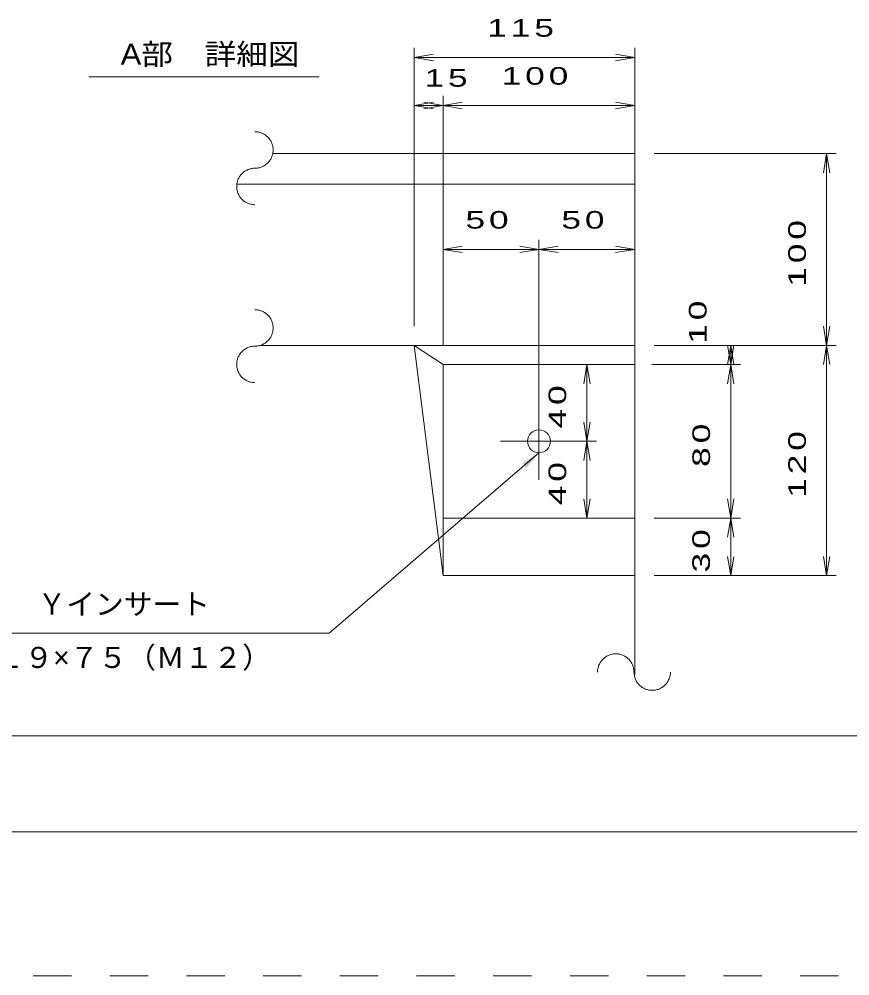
# Model space of a CAD drawing. Units: millimetres at full size, sheet at 1:10, with parts at other scales. Extents: x -200 to 4400, y -150 to 3120.
# Drawn here: x 1785 to 2652, y -150 to 847 of the extents above; entities that cross this region are included whole.
import ezdxf
from ezdxf.enums import TextEntityAlignment as Align

# ---------------------------------------------------------------- set-up
doc = ezdxf.new("R2010")
doc.units = ezdxf.units.MM
doc.header["$LTSCALE"] = 10
doc.linetypes.add('USER1', pattern=[8, 4, -4])
for name, color, linetype, lineweight in [('0_3', 7, 'Continuous', 13), ('V-nasSTD', 5, 'USER1', 13), ('実線', 2, 'Continuous', 13), ('寸法線', 2, 'Continuous', 13)]:
    doc.layers.add(name, color=color, linetype=linetype, lineweight=lineweight)
doc.styles.add('標準ベクトル', font='')
doc.styles.get('標準ベクトル').set_extended_font_data('標準ベクトル')

# ---------------------------------------------------------------- blocks, each defined once
blk = doc.blocks.new('open_arrow')
at = {"color": 0, "linetype": 'Continuous', "lineweight": -2}
blk.add_lwpolyline([(7.5, 1.25), (0, 0), (7.5, -1.25)], dxfattribs=at)
blk = doc.blocks.new('filled_arrow')
at = {"color": 0, "linetype": 'Continuous', "lineweight": -2}
blk.add_solid([(7.5, 1.25), (0, 0), (7.5, -1.25)], dxfattribs=at)

msp = doc.modelspace()

# ---------------------------------------------------------------- linework, layer by layer
at = {"layer": '0_3', "color": 6}
msp.add_line((4100, 100), (250, 100), dxfattribs=at)
at = {"layer": '0_3'}
msp.add_line((4200, 0), (0, 0), dxfattribs=at)
at = {"layer": 'V-nasSTD'}
msp.add_line((-200, -150), (4400, -150), dxfattribs=at)
at = {"layer": '実線', "color": 6}
for p, q in [((2050.04, 707.15), (2427.64, 707.15)), ((2427.64, 707.15), (2427.64, 507.15)), ((2427.64, 507.15), (2427.64, 163.82))]:
    msp.add_line(p, q, dxfattribs=at)
at = {"layer": '実線'}
for p, q in [((2012.53, 675.15), (2427.64, 675.15)), ((2037.06, 507.15), (2427.64, 507.15)), ((2227.64, 487.15), (2197.64, 507.15)), ((2427.64, 487.15), (2227.64, 487.15)), ((2227.64, 327.15), (2227.64, 487.15)), ((2327.64, 447.15), (2327.64, 367.15)), ((2287.64, 407.15), (2367.64, 407.15)), ((2227.64, 327.15), (2227.64, 267.15)), ((2427.64, 327.15), (2227.64, 327.15))]:
    msp.add_line(p, q, dxfattribs=at)
at = {"layer": '実線', "color": 7}
for p, q in [((2427.64, 507.15), (2197.64, 507.15)), ((2227.64, 267.15), (2197.64, 507.15)), ((2427.64, 267.15), (2227.64, 267.15))]:
    msp.add_line(p, q, dxfattribs=at)
at = {"layer": '実線'}
msp.add_circle((2327.64, 407.15), 12, dxfattribs=at)
at = {"layer": '寸法線'}
for p, q in [((2197.64, 527.15), (2197.64, 817.15)), ((2427.64, 527.15), (2427.64, 817.15)), ((2197.64, 807.15), (2427.64, 807.15)), ((1858.34, 787.01), (2098.34, 787.01)), ((2197.64, 527.15), (2197.64, 767.15)), ((2227.64, 507.15), (2227.64, 767.15)), ((2227.64, 507.15), (2227.64, 767.15)), ((2427.64, 653.82), (2427.64, 767.15)), ((2197.64, 757.15), (2227.64, 757.15)), ((2427.64, 757.15), (2227.64, 757.15)), ((2447.64, 707.15), (2637.64, 707.15)), ((2627.64, 707.15), (2627.64, 507.15)), ((2227.64, 507.15), (2227.64, 617.15)), ((2327.64, 427.15), (2327.64, 617.15)), ((2327.64, 427.15), (2327.64, 617.15)), ((2427.64, 527.15), (2427.64, 617.15)), ((2227.64, 607.15), (2327.64, 607.15)), ((2327.64, 607.15), (2427.64, 607.15)), ((2447.64, 507.15), (2537.64, 507.15)), ((2447.64, 507.15), (2637.64, 507.15)), ((2447.64, 507.15), (2637.64, 507.15)), ((2527.64, 507.15), (2527.64, 487.15)), ((2627.64, 507.15), (2627.64, 267.15)), ((2347.64, 487.15), (2387.64, 487.15)), ((2377.64, 487.15), (2377.64, 407.15)), ((2445.28, 487.15), (2537.64, 487.15)), ((2445.28, 487.15), (2537.64, 487.15)), ((2527.64, 487.15), (2527.64, 327.15)), ((2347.64, 407.15), (2387.64, 407.15)), ((2347.64, 407.15), (2387.64, 407.15)), ((2377.64, 327.15), (2377.64, 407.15)), ((2347.64, 327.15), (2387.64, 327.15)), ((2447.64, 327.15), (2537.64, 327.15)), ((2447.64, 327.15), (2537.64, 327.15)), ((2527.64, 327.15), (2527.64, 267.15)), ((2447.64, 267.15), (2637.64, 267.15)), ((2447.64, 267.15), (2537.64, 267.15))]:
    msp.add_line(p, q, dxfattribs=at)
for points in [[(2031.38, 729.76), (2032.33, 729.74), (2033.27, 729.67), (2034.21, 729.55), (2035.15, 729.39), (2036.07, 729.17), (2036.98, 728.92), (2037.88, 728.62), (2038.76, 728.27), (2039.63, 727.88), (2040.47, 727.45), (2041.29, 726.97), (2042.09, 726.46), (2042.86, 725.91), (2043.6, 725.32), (2044.31, 724.69), (2044.99, 724.03), (2045.63, 723.33), (2046.24, 722.61), (2046.81, 721.85), (2047.35, 721.07), (2047.84, 720.26), (2048.29, 719.43), (2048.7, 718.57), (2049.07, 717.7), (2049.4, 716.81), (2049.68, 715.91), (2049.91, 714.99), (2050.1, 714.06), (2050.24, 713.12), (2050.33, 712.18), (2050.38, 711.23), (2050.38, 710.29), (2050.33, 709.34), (2050.24, 708.4), (2050.1, 707.46), (2049.91, 706.53), (2049.68, 705.61), (2049.4, 704.71), (2049.07, 703.82), (2048.7, 702.94), (2048.29, 702.09), (2047.84, 701.26), (2047.35, 700.45), (2046.81, 699.67), (2046.24, 698.91), (2045.63, 698.18), (2044.99, 697.49), (2044.31, 696.83), (2043.6, 696.2), (2042.86, 695.61), (2042.09, 695.06), (2041.29, 694.54), (2040.47, 694.07), (2039.63, 693.64), (2038.76, 693.25), (2037.88, 692.9), (2036.98, 692.6), (2036.07, 692.34), (2035.15, 692.13), (2034.21, 691.97), (2033.27, 691.85), (2032.33, 691.78), (2031.38, 691.76), (2030.43, 691.73), (2029.49, 691.66), (2028.55, 691.54), (2027.62, 691.38), (2026.69, 691.17), (2025.78, 690.91), (2024.88, 690.61), (2024, 690.26), (2023.14, 689.87), (2022.29, 689.44), (2021.47, 688.97), (2020.68, 688.45), (2019.91, 687.9), (2019.17, 687.31), (2018.46, 686.68), (2017.78, 686.02), (2017.13, 685.33), (2016.52, 684.6), (2015.95, 683.85), (2015.42, 683.06), (2014.92, 682.25), (2014.47, 681.42), (2014.06, 680.57), (2013.69, 679.7), (2013.37, 678.8), (2013.09, 677.9), (2012.86, 676.98), (2012.67, 676.05), (2012.53, 675.12), (2012.43, 674.17), (2012.38, 673.23), (2012.38, 672.75), (2012.43, 671.33), (2012.53, 670.39), (2012.67, 669.45), (2012.86, 668.52), (2013.09, 667.61), (2013.37, 666.7), (2013.69, 665.81), (2014.06, 664.94), (2014.47, 664.08), (2014.92, 663.25), (2015.42, 662.44), (2015.95, 661.66), (2016.52, 660.9), (2017.13, 660.18), (2017.78, 659.48), (2018.46, 658.82), (2019.17, 658.2), (2019.91, 657.6), (2020.68, 657.05), (2021.47, 656.54), (2022.29, 656.06), (2023.14, 655.63), (2024, 655.24), (2024.88, 654.9), (2025.78, 654.59), (2026.69, 654.34), (2027.62, 654.13), (2028.55, 653.96), (2029.49, 653.84), (2030.43, 653.77), (2031.38, 653.75)], [(2031.38, 544.29), (2032.33, 544.27), (2033.27, 544.2), (2034.21, 544.08), (2035.15, 543.91), (2036.07, 543.7), (2036.98, 543.45), (2037.88, 543.14), (2038.76, 542.8), (2039.63, 542.41), (2040.47, 541.98), (2041.29, 541.5), (2042.09, 540.99), (2042.86, 540.44), (2043.6, 539.84), (2044.31, 539.22), (2044.99, 538.56), (2045.63, 537.86), (2046.24, 537.14), (2046.81, 536.38), (2047.35, 535.6), (2047.84, 534.79), (2048.29, 533.96), (2048.7, 533.1), (2049.07, 532.23), (2049.4, 531.34), (2049.68, 530.43), (2049.91, 529.52), (2050.1, 528.59), (2050.24, 527.65), (2050.33, 526.71), (2050.38, 525.76), (2050.38, 524.81), (2050.33, 523.87), (2050.24, 522.92), (2050.1, 521.99), (2049.91, 521.06), (2049.68, 520.14), (2049.4, 519.23), (2049.07, 518.34), (2048.7, 517.47), (2048.29, 516.62), (2047.84, 515.79), (2047.35, 514.98), (2046.81, 514.19), (2046.24, 513.44), (2045.63, 512.71), (2044.99, 512.02), (2044.31, 511.36), (2043.6, 510.73), (2042.86, 510.14), (2042.09, 509.59), (2041.29, 509.07), (2040.47, 508.6), (2039.63, 508.17), (2038.76, 507.78), (2037.88, 507.43), (2036.98, 507.13), (2036.07, 506.87), (2035.15, 506.66), (2034.21, 506.5), (2033.27, 506.38), (2032.33, 506.31), (2031.38, 506.28), (2030.43, 506.26), (2029.49, 506.19), (2028.55, 506.07), (2027.62, 505.91), (2026.69, 505.7), (2025.78, 505.44), (2024.88, 505.14), (2024, 504.79), (2023.14, 504.4), (2022.29, 503.97), (2021.47, 503.5), (2020.68, 502.98), (2019.91, 502.43), (2019.17, 501.84), (2018.46, 501.21), (2017.78, 500.55), (2017.13, 499.85), (2016.52, 499.13), (2015.95, 498.37), (2015.42, 497.59), (2014.92, 496.78), (2014.47, 495.95), (2014.06, 495.1), (2013.69, 494.22), (2013.37, 493.33), (2013.09, 492.43), (2012.86, 491.51), (2012.67, 490.58), (2012.53, 489.64), (2012.43, 488.7), (2012.38, 487.75), (2012.38, 487.28), (2012.43, 485.86), (2012.53, 484.92), (2012.67, 483.98), (2012.86, 483.05), (2013.09, 482.13), (2013.37, 481.23), (2013.69, 480.34), (2014.06, 479.46), (2014.47, 478.61), (2014.92, 477.78), (2015.42, 476.97), (2015.95, 476.19), (2016.52, 475.43), (2017.13, 474.71), (2017.78, 474.01), (2018.46, 473.35), (2019.17, 472.72), (2019.91, 472.13), (2020.68, 471.58), (2021.47, 471.07), (2022.29, 470.59), (2023.14, 470.16), (2024, 469.77), (2024.88, 469.42), (2025.78, 469.12), (2026.69, 468.87), (2027.62, 468.65), (2028.55, 468.49), (2029.49, 468.37), (2030.43, 468.3), (2031.38, 468.28)], [(2327.64, 395.15), (2108.81, 207.09), (1717.6, 207.09)], [(2388.72, 166.63), (2388.74, 167.58), (2388.81, 168.52), (2388.93, 169.46), (2389.09, 170.4), (2389.3, 171.32), (2389.56, 172.23), (2389.86, 173.13), (2390.21, 174.01), (2390.6, 174.88), (2391.03, 175.72), (2391.5, 176.54), (2392.02, 177.34), (2392.57, 178.11), (2393.16, 178.85), (2393.79, 179.56), (2394.45, 180.24), (2395.15, 180.88), (2395.87, 181.49), (2396.63, 182.06), (2397.41, 182.59), (2398.22, 183.09), (2399.05, 183.54), (2399.9, 183.95), (2400.78, 184.32), (2401.67, 184.65), (2402.57, 184.92), (2403.49, 185.16), (2404.42, 185.35), (2405.36, 185.49), (2406.3, 185.58), (2407.72, 185.63), (2408.19, 185.63), (2409.14, 185.58), (2410.08, 185.49), (2411.02, 185.35), (2411.95, 185.16), (2412.87, 184.92), (2413.77, 184.65), (2414.66, 184.32), (2415.54, 183.95), (2416.39, 183.54), (2417.22, 183.09), (2418.03, 182.59), (2418.81, 182.06), (2419.57, 181.49), (2420.29, 180.88), (2420.99, 180.24), (2421.65, 179.56), (2422.28, 178.85), (2422.87, 178.11), (2423.42, 177.34), (2423.94, 176.54), (2424.41, 175.72), (2424.84, 174.88), (2425.23, 174.01), (2425.58, 173.13), (2425.88, 172.23), (2426.14, 171.32), (2426.35, 170.4), (2426.51, 169.46), (2426.63, 168.52), (2426.7, 167.58), (2426.72, 166.63), (2426.75, 165.68), (2426.82, 164.74), (2426.94, 163.8), (2427.1, 162.87), (2427.31, 161.94), (2427.57, 161.03), (2427.87, 160.13), (2428.22, 159.25), (2428.6, 158.39), (2429.04, 157.54), (2429.51, 156.72), (2430.03, 155.93), (2430.58, 155.16), (2431.17, 154.42), (2431.8, 153.71), (2432.46, 153.03), (2433.15, 152.38), (2433.88, 151.77), (2434.63, 151.2), (2435.42, 150.67), (2436.22, 150.17), (2437.06, 149.72), (2437.91, 149.31), (2438.78, 148.94), (2439.67, 148.62), (2440.58, 148.34), (2441.5, 148.1), (2442.43, 147.92), (2443.36, 147.78), (2444.31, 147.68), (2445.25, 147.63), (2446.2, 147.63), (2447.15, 147.68), (2448.09, 147.78), (2449.03, 147.92), (2449.95, 148.1), (2450.87, 148.34), (2451.78, 148.62), (2452.67, 148.94), (2453.54, 149.31), (2454.4, 149.72), (2455.23, 150.17), (2456.04, 150.67), (2456.82, 151.2), (2457.57, 151.77), (2458.3, 152.38), (2458.99, 153.03), (2459.66, 153.71), (2460.28, 154.42), (2460.87, 155.16), (2461.43, 155.93), (2461.94, 156.72), (2462.42, 157.54), (2462.85, 158.39), (2463.24, 159.25), (2463.58, 160.13), (2463.89, 161.03), (2464.14, 161.94), (2464.35, 162.87), (2464.52, 163.8), (2464.63, 164.74), (2464.71, 165.68), (2464.73, 166.63)]]:
    msp.add_lwpolyline(points, dxfattribs=at)

# ---------------------------------------------------------------- block references
at = {"layer": '寸法線', "xscale": 2.67, "yscale": 2.67}
for p in [(2197.64, 807.15), (2197.64, 757.15), (2227.64, 757.15), (2227.64, 607.15), (2327.64, 607.15)]:
    msp.add_blockref('open_arrow', p, dxfattribs=at)
for name, p, rotation in [('open_arrow', (2427.64, 807.15), 180), ('open_arrow', (2227.64, 757.15), 180), ('open_arrow', (2427.64, 757.15), 180), ('open_arrow', (2627.64, 707.15), 270), ('open_arrow', (2327.64, 607.15), 180), ('open_arrow', (2427.64, 607.15), 180), ('open_arrow', (2627.64, 507.15), 90), ('open_arrow', (2527.64, 487.15), 90), ('open_arrow', (2527.64, 507.15), 270), ('open_arrow', (2627.64, 507.15), 270), ('open_arrow', (2377.64, 487.15), 270), ('open_arrow', (2527.64, 487.15), 270), ('open_arrow', (2377.64, 407.15), 90), ('open_arrow', (2377.64, 407.15), 270), ('filled_arrow', (2327.64, 395.15), 220.7), ('open_arrow', (2377.64, 327.15), 90), ('open_arrow', (2527.64, 327.15), 90), ('open_arrow', (2527.64, 327.15), 270), ('open_arrow', (2527.64, 267.15), 90), ('open_arrow', (2627.64, 267.15), 90)]:
    msp.add_blockref(name, p, dxfattribs=dict(at, rotation=rotation))

# ---------------------------------------------------------------- texts
at = {"layer": '寸法線', "style": '標準ベクトル', "width": 1.1}
msp.add_text('\u3000A部\u3000詳細図\u3000', height=21.99, dxfattribs=at).set_placement((1858.34, 793.01), align=Align.BOTTOM_LEFT)
at = {"layer": '寸法線', "style": '標準ベクトル'}
for s, p in [('Ｙインサート', (1804.62, 219.91)), ('Ｄ１９×７５（Ｍ１２）', (1731, 164.28))]:
    msp.add_text(s, height=21.99, dxfattribs=at).set_placement(p, align=Align.BOTTOM_LEFT)
at = {"layer": '寸法線', "char_height": 18.33, "attachment_point": 2, "style": '標準ベクトル'}
for s, insert in [('\\T1.2;\\W1.5;115', (2310.52, 847.15)), ('\\T1.2;\\W1.5;15', (2232.78, 795.04)), ('\\T1.2;\\W1.5;100', (2325.52, 797.15)), ('\\T1.2;\\W1.5;50', (2275.52, 647.15)), ('\\T1.2;\\W1.5;50', (2375.52, 647.15))]:
    msp.add_mtext(s, dxfattribs=dict(at, insert=insert))
at = {"layer": '寸法線', "char_height": 18.33, "attachment_point": 2, "rotation": 90, "style": '標準ベクトル'}
for s, insert in [('\\T1.2;\\W1.5;100', (2587.64, 605.03)), ('\\T1.2;\\W1.5;10', (2484.02, 533.29)), ('\\T1.2;\\W1.5;40', (2337.64, 445.03)), ('\\T1.2;\\W1.5;80', (2487.64, 405.03)), ('\\T1.2;\\W1.5;120', (2587.64, 385.03)), ('\\T1.2;\\W1.5;40', (2337.64, 365.03)), ('\\T1.2;\\W1.5;30', (2487.55, 295.03))]:
    msp.add_mtext(s, dxfattribs=dict(at, insert=insert))

doc.saveas('drawing.dxf')
